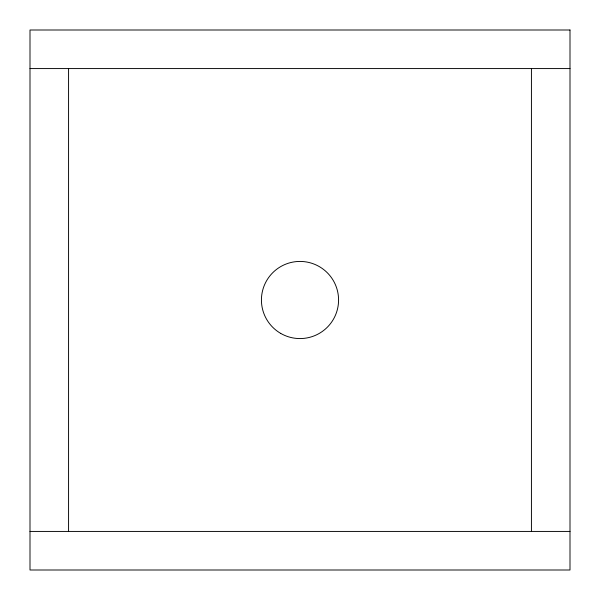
<?xml version="1.0" encoding="UTF-8"?>
<svg xmlns="http://www.w3.org/2000/svg" width="600" height="600" viewBox="0 0 600 600"><rect width="100%" height="100%" fill="white"/><g stroke="black" fill="none" stroke-linecap="round" stroke-linejoin="round"><path stroke-width="0.9" d="M30 68.573L570 68.573M30 531.428L570 531.428M531.428 68.573L531.428 531.428M68.573 68.573L68.573 531.428M570 30L30 30L30 570L570 570L570 30M280.718 333.405A38.572 38.572 0 0 0 338.572 300A38.572 38.572 0 0 0 280.718 266.595A38.572 38.572 0 0 0 280.718 333.405"/></g></svg>
